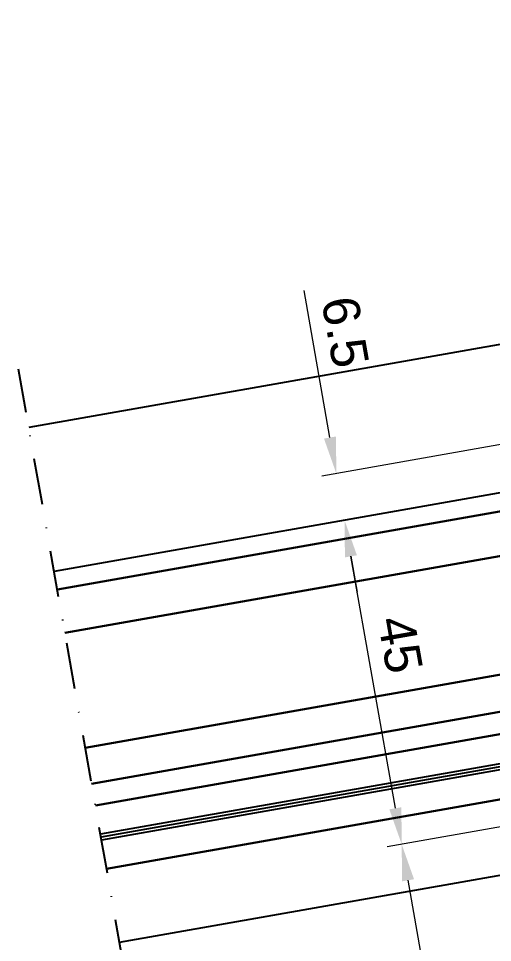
# Model space of a CAD drawing. Header units: millimetres. Extents: x 22319 to 27873, y 35287 to 39437.
# Drawn here: x 23933.6 to 23998.5, y 38452.2 to 38578.6 of the extents above; entities that cross this region are included whole.
import ezdxf

# ---------------------------------------------------------------- set-up
doc = ezdxf.new("R2010")
doc.units = ezdxf.units.MM
doc.header["$LTSCALE"] = 0.5
doc.linetypes.add('ACDINTGB', pattern=[9, 4, -1, 1, -1, 1, -1])
doc.linetypes.add('DASHDOT', pattern=[25.4, 12.7, -6.35, 0, -6.35])
for name, color, linetype, lineweight in [('AM_0', 7, 'Continuous', 30), ('AM_5', 3, 'Continuous', 18), ('AM_7', 4, 'DASHDOT', 25), ('AM_8', 1, 'Continuous', 25), ('PROFILE_X2', 2, 'ACDINTGB', 9), ('S_SILICON', 7, 'Continuous', 9)]:
    doc.layers.add(name, color=color, linetype=linetype, lineweight=lineweight)
doc.layers.add('PROFILE_PO', color=2, linetype='Continuous')
doc.styles.get("Standard").update_dxf_attribs({"font": 'ARIAL.TTF'})
doc.dimstyles.new('SBS_DIN$0', dxfattribs={"dimscale": 2, "dimtxt": 2.5, "dimasz": 2.5, "dimexe": 1, "dimexo": 1, "dimgap": 1, "dimtad": 1, "dimrnd": 0.5, "dimdsep": 46, "dimtxsty": 'Standard', "dimcen": 0, "dimclrd": 256, "dimclre": 256, "dimclrt": 2, "dimadec": 0, "dimazin": 2, "dimtp": 0.1, "dimtm": 0.1, "dimtfac": 0.71, "dimtofl": 0, "dimtmove": 0, "dimatfit": 3, "dimfxl": 0, "dimlwd": -1, "dimlwe": -1, "dimarcsym": 0})

# ---------------------------------------------------------------- blocks, each defined once
blk = doc.blocks.new('*D476')
at = {"layer": 'AM_5'}
for p, q in [((24012.57206426298, 38470.26678998518), (23984.09030865299, 38465.24468801319)), ((24000.90684334954, 38381.39092148598), (23986.92816504735, 38460.66794560347)), ((24029.76443597134, 38381.40216060408), (23999.80546873185, 38376.11958636559))]:
    blk.add_line(p, q, dxfattribs=at)
for points in [[(23987.74883817486, 38460.81265241819), (23986.10749191984, 38460.52323878875), (23986.05992415901, 38465.59198436853)], [(24001.72751647705, 38381.53562830071), (24000.08617022203, 38381.24621467126), (24001.77508423788, 38376.46688272092)]]:
    blk.add_solid(points, dxfattribs=at)
at = {"layer": 'Defpoints', "color": 0}
for p in [(24014.541679769, 38470.61408634052), (23986.05992415901, 38465.59198436853), (24031.73405147737, 38381.74945695941)]:
    blk.add_point(p, dxfattribs=at)
at = {"layer": 'AM_5', "color": 2, "insert": (23998.40120088841, 38421.82003024447), "char_height": 5, "attachment_point": 5, "rotation": 280.00000000000347}
blk.add_mtext('90.5', dxfattribs=at)
blk = doc.blocks.new('*D478')
at = {"layer": 'AM_5'}
for p, q in [((23976.24880212083, 38521.23362241373), (23972.69883322026, 38541.36649649978)), ((24009.95971272012, 38522.10063243721), (23975.14742750314, 38515.96228729334)), ((24005.25027378799, 38514.66999150045), (23976.27613498246, 38509.56106908624)), ((23979.11399137682, 38504.98432667651), (23979.98223226515, 38500.06028791144))]:
    blk.add_line(p, q, dxfattribs=at)
for points in [[(23977.06947524834, 38521.37832922846), (23975.42812899332, 38521.08891559902), (23977.11704300917, 38516.30958364867)], [(23979.93466450433, 38505.12903349123), (23978.29331824931, 38504.83961986179), (23978.24575048848, 38509.90836544157)]]:
    blk.add_solid(points, dxfattribs=at)
at = {"layer": 'Defpoints', "color": 0}
for p in [(24011.92932822614, 38522.44792879254), (23977.11704300917, 38516.30958364867), (24007.21988929401, 38515.01728785579)]:
    blk.add_point(p, dxfattribs=at)
at = {"layer": 'AM_5', "color": 2, "insert": (23978.32581245513, 38535.67321568789), "char_height": 5, "attachment_point": 5, "rotation": 280.00000000000347}
blk.add_mtext('6.5', dxfattribs=at)
blk = doc.blocks.new('*D479')
at = {"layer": 'AM_5'}
for p, q in [((24006.23508785182, 38514.84361540522), (23976.27613932366, 38509.56104446605)), ((23985.19168327068, 38470.51602313359), (23979.11399571802, 38504.98430205631)), ((24012.57206426298, 38470.26678998518), (23984.09030865299, 38465.2446880132))]:
    blk.add_line(p, q, dxfattribs=at)
for points in [[(23979.93466884553, 38505.12900887104), (23978.29332259051, 38504.8395952416), (23978.24575482968, 38509.90834082138)], [(23986.01235639819, 38470.66072994831), (23984.37101014317, 38470.37131631887), (23986.05992415902, 38465.59198436853)]]:
    blk.add_solid(points, dxfattribs=at)
at = {"layer": 'Defpoints', "color": 0}
for p in [(24008.20470335784, 38515.19091176055), (23978.24575482968, 38509.90834082138), (24014.541679769, 38470.61408634052)]:
    blk.add_point(p, dxfattribs=at)
at = {"layer": 'AM_5', "color": 2, "insert": (23985.8545990554, 38492.91642181834), "char_height": 5, "attachment_point": 5, "rotation": 280.00000000000347}
blk.add_mtext('45', dxfattribs=at)
blk = doc.blocks.new('Glass 6-16-Contraflam Lite 44.2')
at = {"layer": 'AM_0'}
for points in [[(84.25505423948198, 32.80004999999801), (0, 32.80004999999801), (0, 38.80004999999801), (84.25505423948198, 38.80004999999801)], [(84.25505423948198, 11.79995000000054), (0, 11.79995000000054), (0, 16.79995000000054), (84.25505423948198, 16.79995000000054)], [(84.25505423948198, 0), (0, 0), (0, 8.799950000000536), (84.25505423948198, 8.799950000000536)]]:
    blk.add_lwpolyline(points, dxfattribs=at)
at = {"layer": 'AM_8'}
for p, q in [((0, 4.799950000000536), (84.25505423948198, 4.799950000000536)), ((0, 4.39994999999908), (84.25505423948198, 4.39994999999908)), ((0, 3.999949999997625), (84.25505423948198, 3.999949999997625))]:
    blk.add_line(p, q, dxfattribs=at)
for centre in [(8.60768384788389, 30.62921253328386), (9.669370896248438, 30.86891733977245), (10.95919309370947, 30.92906579800911), (7.59710336507851, 28.90487125205982), (8.076184905392438, 29.78277766164683), (8.580845816348301, 28.8449804709453), (9.224985828066565, 29.65810423784569), (10.49909698517513, 29.764212863789), (10.51461893726082, 28.80865435733722), (11.47172377716197, 29.89243401171552), (11.5373853452511, 28.75329869052075), (7.667736545947264, 27.81888430726394), (8.580169273471256, 27.87133151430317), (9.37454009346402, 27.42307707200234), (9.472730572582805, 28.4201683947249), (11.34850541424021, 27.74814522330416), (7.542068813399965, 26.68008906635805), (8.602940010037855, 26.69652155687072), (9.578958496669657, 26.49944619029702), (10.30945030379371, 27.31479713025328), (10.95919309370947, 26.63664327849983), (7.542068813399965, 25.71426759698079), (8.602940010037855, 25.73070008749346), (9.578958496669657, 25.53362472091976), (10.6255153174061, 25.67082180912257), (11.43352744146978, 25.05616419453872), (7.542068813399965, 24.71347478454118), (7.667736545947264, 23.83686238488735), (8.580169273471256, 23.88930959192658), (8.602940010037855, 24.72990727505385), (9.578958496669657, 24.53283190848015), (10.51984677458677, 24.38913014449645), (11.34850541424021, 23.7661233009203), (7.542068813399965, 22.73145286216459), (8.602940010037855, 22.74788535267726), (9.37454009346402, 23.44105514962575), (9.578958496669657, 22.55080998609628), (10.30945030379371, 23.33277520787669), (10.95919309370947, 22.68800707429909), (8.076184905392438, 21.91287243771512), (9.224985828066565, 21.78819901391398), (10.49909698517513, 21.89430763985729), (11.47172377716197, 22.02252878778381), (7.59710336507851, 21.03496602813539), (7.667736545947264, 19.94897908333951), (8.580169273471256, 20.00142629037146), (8.580845816348301, 20.97507524702087), (9.472730572582805, 20.55026317079319), (10.51461893726082, 20.93874913341278), (11.34850541424021, 19.87823999937245), (11.5373853452511, 20.88339346659632), (8.157827586015628, 18.99362284989911), (9.37454009346402, 19.55317184807791), (9.578958496669657, 18.66292668454844), (10.30945030379371, 19.44489190632157), (10.95919309370947, 18.71104324021871)]:
    blk.add_circle(centre, 0.4393685602240112, dxfattribs=at)
at = {"layer": 'PROFILE_X2', "linetype": 'Continuous'}
blk.add_lwpolyline([(12.5, 17.15002599999571, 0.414213562373095), (13, 17.65002599999571), (13, 31.95004400000471, 0.414213562373095), (12.5, 32.45004400000471), (7.832599418146856, 32.45004400000471, 0.2212339828140486), (7.450142336630961, 32.27211011246982), (6.117542918487743, 30.68963351970888, 0.1767798107320656), (6, 30.36756740724377), (6, 19.23250259275665, 0.1767798107320793), (6.117542918484105, 18.91043648029154), (7.450142336630961, 17.3279598875306, 0.2212339828140487), (7.832599418146856, 17.15002599999571)], format="xyb", close=True, dxfattribs=at)
blk.add_lwpolyline([(12, 18.15002599999571), (12, 31.45004400000471), (8.065218836291024, 31.45004400000471), (7, 30.18508481448953), (7, 19.41498518551089), (8.065218836294662, 18.15002599999571)], close=True, dxfattribs=at)
at = {"layer": 'S_SILICON', "linetype": 'Continuous'}
for centre, radius, start, end in [((-50.17100253149692, 24.80004999999801), 50.80481763588586, 350.9401915933207, 9.05980840667925), ((-26.50586874385408, 24.80004999999801), 28.26835861790447, 343.560548821095, 16.43945117890499), ((-25.11272946330064, 24.80004999999801), 28.26835861790447, 343.560548821095, 16.43945117890499), ((-23.71959018275084, 24.80004999999801), 28.26835861790447, 343.560548821095, 16.43945117890499), ((-22.32645090220103, 24.80004999999801), 28.26835861790447, 343.560548821095, 16.43945117890499), ((-20.93331162159302, 24.80005000000529), 28.26835861784836, 13.18916975009523, 16.43945117890499), ((-20.93331162159302, 24.80004999999801), 28.26835861784836, 343.560548821095, 346.8107813933117), ((-1.104350487039483, 10.29994999997871), 1.862683547508502, 306.3617510193578, 53.63824898047437), ((4.895649512956879, 10.29994999996416), 1.862683547508502, 306.3617510193578, 53.63824898047437)]:
    blk.add_arc(centre, radius, start, end, dxfattribs=at)

msp = doc.modelspace()

# ---------------------------------------------------------------- linework, layer by layer
at = {"layer": 'AM_7'}
msp.add_line((23970.25144881253, 38322.97241940623), (23933.64124074411, 38530.5992268371), dxfattribs=at)
at = {"layer": 'PROFILE_PO'}
for p, q in [((24252.41087451297, 38578.55960621408), (23935.05161342269, 38522.60060590618)), ((24006.9736976058, 38514.97385223307), (23938.52458131723, 38502.90442622572)), ((23947.4674638014, 38452.18681937832), (24015.67039292384, 38464.21283594595))]:
    msp.add_line(p, q, dxfattribs=at)

# ---------------------------------------------------------------- block references
at = {"xscale": -1, "rotation": 10.00000000000516}
msp.add_blockref('Glass 6-16-Contraflam Lite 44.2', (24028.67129038279, 38476.86255341386), dxfattribs=at)

# ---------------------------------------------------------------- dimensions: what is measured, and where the dimension line sits
at = {"layer": 'AM_5'}
for base, p1, p2, picture, middle in [((23977.11704300917, 38516.30958364867), (24007.21988929401, 38515.01728785578), (24011.92932822614, 38522.44792879254), '*D478', (23973.84211576517, 38534.88261898814)), ((23978.24575482968, 38509.90834082138), (24014.541679769, 38470.61408634052), (24008.20470335785, 38515.19091176055), '*D479', (23981.38097884314, 38492.12760187348))]:
    dim = msp.add_linear_dim(base=base, p1=p1, p2=p2, angle=280.0000000000035, dimstyle='SBS_DIN$0', dxfattribs=at)
    dim.commit()
    dim.dimension.update_dxf_attribs({"geometry": picture, "text_midpoint": middle, "dimtype": 160})
dim = msp.add_linear_dim(base=(23986.05992415901, 38465.59198436853), p1=(24031.73405147737, 38381.74945695941), p2=(24014.541679769, 38470.61408634052), angle=280.0000000000035, dimstyle='SBS_DIN$0', dxfattribs=at)
dim.commit()
dim.dimension.update_dxf_attribs({"geometry": '*D476', "text_midpoint": (23998.40120088841, 38421.82003024447)})

doc.saveas('drawing.dxf')
